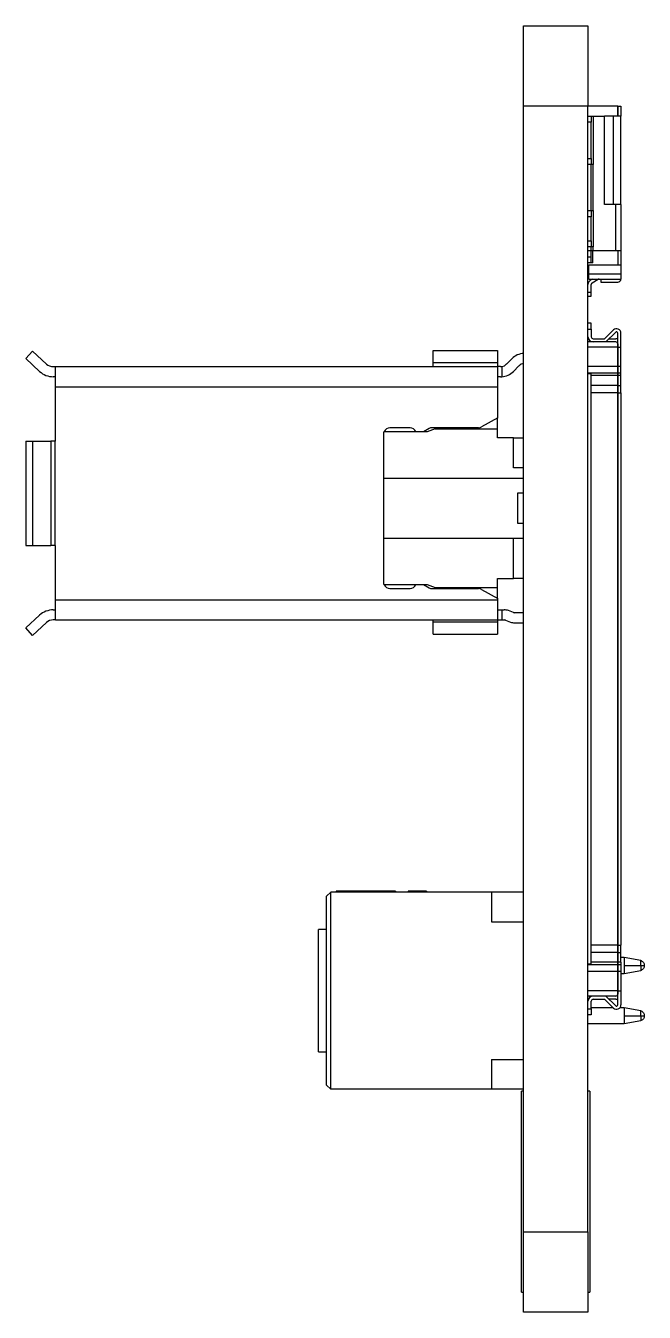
# Model space of a CAD drawing. Header units: millimetres. Extents: x 43 to 185, y 87 to 254.
# Drawn here: x 104.79 to 120.18, y 149.17 to 181.17 of the extents above; entities that cross this region are included whole.
import ezdxf

# ---------------------------------------------------------------- set-up
doc = ezdxf.new("R2010")
doc.units = ezdxf.units.MM

msp = doc.modelspace()

# ---------------------------------------------------------------- linework, layer by layer
at = {"color": 7, "linetype": 'Continuous', "lineweight": 25}
for p, q in [((117.179, 179.168), (117.179, 181.168)), ((117.179, 181.168), (118.779, 181.168)), ((118.779, 181.168), (118.779, 179.168)), ((118.779, 179.168), (117.179, 179.168)), ((117.179, 151.168), (117.179, 179.168)), ((118.779, 151.168), (118.779, 179.168)), ((119.519, 179.168), (118.779, 179.168)), ((118.779, 178.918), (118.859, 178.918)), ((118.859, 178.918), (118.859, 178.768)), ((118.859, 178.918), (118.909, 178.918)), ((118.909, 178.918), (118.909, 177.718)), ((118.909, 178.918), (119.189, 178.918)), ((119.189, 176.718), (119.189, 178.918)), ((119.412, 178.918), (119.189, 178.918)), ((119.412, 176.718), (119.412, 178.918)), ((119.599, 178.918), (119.412, 178.918)), ((119.519, 179.168), (119.519, 178.918)), ((119.519, 179.168), (119.599, 179.168)), ((119.519, 178.918), (119.519, 179.168)), ((119.599, 179.168), (119.599, 178.918)), ((119.599, 176.718), (119.599, 178.918)), ((118.859, 178.768), (118.779, 178.768)), ((118.859, 177.868), (118.859, 178.768)), ((118.779, 177.868), (118.859, 177.868)), ((118.859, 177.718), (118.779, 177.718)), ((118.859, 177.868), (118.859, 177.718)), ((118.859, 176.568), (118.859, 177.718)), ((118.909, 177.718), (118.859, 177.718)), ((118.909, 176.568), (118.909, 177.718)), ((119.412, 176.718), (119.189, 176.718)), ((119.469, 176.718), (119.304, 176.718)), ((119.304, 176.718), (119.304, 176.718)), ((119.599, 176.718), (119.412, 176.718)), ((119.469, 175.568), (119.469, 176.718)), ((119.519, 176.718), (119.469, 176.718)), ((119.469, 176.718), (119.469, 176.718)), ((119.519, 176.718), (119.519, 176.718)), ((119.599, 176.718), (119.599, 175.568)), ((119.599, 176.718), (119.599, 176.718)), ((118.779, 176.568), (118.859, 176.568)), ((118.859, 176.418), (118.779, 176.418)), ((118.859, 176.568), (118.859, 176.418)), ((118.859, 176.568), (118.909, 176.568)), ((118.859, 175.818), (118.859, 176.418)), ((118.909, 176.568), (118.909, 175.668)), ((118.779, 175.818), (118.859, 175.818)), ((118.859, 175.818), (118.859, 175.668)), ((118.859, 175.668), (118.779, 175.668)), ((118.859, 175.568), (118.779, 175.568)), ((118.779, 175.418), (118.859, 175.418)), ((118.859, 175.568), (118.859, 175.668)), ((118.909, 175.668), (118.859, 175.668)), ((118.859, 175.418), (118.859, 175.568)), ((118.909, 175.568), (118.859, 175.568)), ((118.859, 175.268), (118.859, 175.418)), ((118.899, 175.268), (118.899, 175.538)), ((118.909, 175.568), (118.909, 175.668)), ((119.469, 175.568), (118.909, 175.568)), ((119.599, 175.568), (119.469, 175.568)), ((119.519, 175.568), (119.519, 175.218)), ((119.599, 175.568), (119.599, 175.218)), ((118.859, 175.268), (118.779, 175.268)), ((118.799, 174.998), (118.799, 175.218)), ((118.799, 175.218), (119.599, 175.218)), ((118.899, 175.268), (118.859, 175.268)), ((119.599, 175.218), (119.599, 174.998)), ((118.799, 174.998), (119.599, 174.998)), ((118.799, 174.868), (118.799, 174.998)), ((118.799, 174.868), (119.599, 174.868)), ((118.89, 174.868), (118.843, 174.839)), ((118.859, 174.538), (118.859, 174.728)), ((118.884, 174.771), (119.034, 174.861)), ((119.099, 174.868), (119.099, 174.788)), ((119.099, 174.788), (119.519, 174.788)), ((119.599, 174.998), (119.599, 174.868)), ((118.779, 174.538), (118.859, 174.538)), ((118.779, 174.438), (118.859, 174.438)), ((118.859, 174.438), (118.859, 174.538)), ((118.859, 173.768), (118.779, 173.768)), ((118.859, 173.618), (118.859, 173.768)), ((118.779, 173.618), (118.859, 173.618)), ((118.859, 173.618), (118.859, 173.433)), ((119.412, 173.601), (119.189, 173.383)), ((119.468, 173.544), (119.222, 173.303)), ((119.519, 173.173), (119.519, 173.523)), ((119.599, 173.173), (119.599, 173.523)), ((118.789, 173.383), (118.779, 173.383)), ((119.469, 173.303), (118.779, 173.303)), ((119.519, 173.173), (118.779, 173.173)), ((118.859, 173.303), (118.859, 173.313)), ((118.909, 173.383), (119.189, 173.383)), ((119.222, 173.303), (118.909, 173.303)), ((119.304, 173.383), (119.469, 173.383)), ((119.519, 173.253), (119.519, 173.173)), ((119.519, 173.173), (119.519, 172.695)), ((119.519, 173.173), (119.599, 173.173)), ((119.519, 172.695), (119.519, 173.173)), ((119.599, 172.695), (119.599, 173.173)), ((104.793, 172.888), (104.963, 173.072)), ((105.14, 172.57), (104.793, 172.888)), ((104.963, 173.072), (105.309, 172.754)), ((114.929, 173.088), (116.529, 173.088)), ((114.929, 172.788), (114.929, 173.088)), ((116.529, 173.088), (116.529, 172.788)), ((116.887, 172.886), (116.754, 172.754)), ((105.478, 172.688), (105.533, 172.688)), ((105.533, 172.188), (105.533, 172.688)), ((105.533, 172.688), (116.533, 172.688)), ((114.929, 172.788), (116.529, 172.788)), ((114.929, 172.688), (114.929, 172.788)), ((116.529, 172.788), (116.529, 172.688)), ((116.533, 172.188), (116.533, 172.688)), ((116.606, 172.688), (116.533, 172.688)), ((116.633, 172.69), (116.633, 172.439)), ((116.924, 172.57), (117.063, 172.709)), ((119.519, 172.695), (118.779, 172.695)), ((119.519, 172.527), (118.779, 172.527)), ((118.859, 172.511), (118.779, 172.511)), ((118.859, 157.824), (118.859, 172.511)), ((119.519, 172.695), (119.519, 172.527)), ((119.599, 172.695), (119.519, 172.695)), ((119.519, 172.527), (119.519, 172.695)), ((119.519, 172.527), (119.519, 172.464)), ((119.599, 172.527), (119.519, 172.527)), ((119.519, 172.464), (119.519, 172.527)), ((119.599, 172.527), (119.599, 172.695)), ((119.599, 172.464), (119.599, 172.527)), ((105.533, 172.438), (105.478, 172.438)), ((105.533, 170.838), (105.533, 172.188)), ((105.533, 172.188), (116.533, 172.188)), ((116.606, 172.438), (116.533, 172.438)), ((116.533, 171.418), (116.533, 172.188)), ((119.519, 172.464), (118.859, 172.464)), ((119.519, 172.222), (118.859, 172.222)), ((119.519, 172.464), (119.519, 172.222)), ((119.599, 172.464), (119.519, 172.464)), ((119.519, 172.222), (119.519, 172.464)), ((119.519, 172.222), (119.519, 172.035)), ((119.519, 172.222), (119.599, 172.222)), ((119.519, 172.035), (119.519, 172.222)), ((119.599, 172.222), (119.599, 172.464)), ((119.599, 172.035), (119.599, 172.222)), ((119.519, 172.035), (118.859, 172.035)), ((119.519, 172.035), (119.519, 158.301)), ((119.519, 172.035), (119.599, 172.035)), ((119.519, 158.301), (119.519, 172.035)), ((119.599, 172.035), (119.599, 158.301)), ((116.533, 171.418), (116.134, 171.188)), ((116.529, 171.143), (116.529, 171.416)), ((113.699, 169.918), (113.699, 171.068)), ((114.779, 171.068), (113.699, 171.068)), ((114.353, 171.168), (113.853, 171.168)), ((114.83, 171.148), (114.69, 171.068)), ((114.979, 171.143), (114.779, 171.068)), ((116.059, 171.168), (114.904, 171.168)), ((114.979, 171.143), (116.529, 171.143)), ((116.529, 170.918), (116.529, 171.143)), ((116.929, 170.918), (116.529, 170.918)), ((116.929, 170.168), (116.929, 170.918)), ((116.929, 170.918), (117.179, 170.918)), ((104.793, 170.838), (104.793, 168.238)), ((104.793, 170.838), (104.963, 170.838)), ((104.963, 170.838), (104.963, 168.238)), ((104.963, 170.838), (105.415, 170.838)), ((105.415, 170.838), (105.415, 168.238)), ((105.516, 170.838), (105.415, 170.838)), ((105.516, 170.838), (105.516, 168.238)), ((105.516, 170.838), (105.533, 170.838)), ((117.179, 170.168), (116.929, 170.168)), ((113.699, 169.918), (117.179, 169.918)), ((113.699, 168.418), (113.699, 169.918)), ((117.029, 169.543), (117.029, 168.793)), ((117.179, 169.543), (117.029, 169.543)), ((117.029, 168.793), (117.179, 168.793)), ((113.699, 167.268), (113.699, 168.418)), ((113.699, 168.418), (116.929, 168.418)), ((116.929, 167.418), (116.929, 168.418)), ((116.929, 168.418), (117.179, 168.418)), ((104.793, 168.238), (104.963, 168.238)), ((104.963, 168.238), (105.415, 168.238)), ((105.516, 168.238), (105.415, 168.238)), ((105.516, 168.238), (105.533, 168.238)), ((105.533, 166.888), (105.533, 168.238)), ((116.529, 167.193), (116.529, 167.418)), ((116.529, 167.418), (116.929, 167.418)), ((117.179, 167.418), (116.929, 167.418)), ((113.699, 167.268), (114.779, 167.268)), ((113.853, 167.168), (114.353, 167.168)), ((114.69, 167.268), (114.83, 167.188)), ((114.779, 167.268), (114.979, 167.193)), ((114.904, 167.168), (116.059, 167.168)), ((114.979, 167.193), (116.529, 167.193)), ((116.134, 167.148), (116.533, 166.918)), ((116.529, 166.92), (116.529, 167.193)), ((105.533, 166.888), (116.533, 166.888)), ((105.533, 166.388), (105.533, 166.888)), ((116.533, 166.888), (116.533, 166.918)), ((116.533, 166.388), (116.533, 166.888)), ((104.793, 166.188), (105.14, 166.506)), ((105.478, 166.638), (105.533, 166.638)), ((116.533, 166.638), (116.633, 166.638)), ((116.633, 166.638), (116.633, 166.388)), ((116.633, 166.638), (116.694, 166.638)), ((116.924, 166.574), (116.8, 166.619)), ((117.179, 166.568), (116.958, 166.568)), ((104.963, 166.004), (104.793, 166.188)), ((105.309, 166.322), (104.963, 166.004)), ((105.533, 166.388), (105.478, 166.388)), ((105.533, 166.388), (116.533, 166.388)), ((114.929, 166.338), (114.929, 166.388)), ((114.929, 166.338), (116.529, 166.338)), ((114.929, 166.038), (114.929, 166.338)), ((116.529, 166.388), (116.529, 166.338)), ((116.529, 166.338), (116.529, 166.038)), ((116.533, 166.388), (116.633, 166.388)), ((116.633, 166.388), (116.693, 166.388)), ((116.728, 166.382), (116.854, 166.336)), ((116.956, 166.318), (117.179, 166.318)), ((114.929, 166.038), (116.529, 166.038)), ((112.279, 159.518), (112.379, 159.618)), ((112.279, 154.818), (112.279, 159.518)), ((112.379, 154.718), (112.379, 159.618)), ((116.379, 159.618), (112.379, 159.618)), ((112.513, 159.638), (112.513, 159.618)), ((112.813, 159.638), (112.513, 159.638)), ((112.513, 159.618), (112.513, 159.623)), ((112.513, 159.623), (112.813, 159.623)), ((112.813, 159.638), (112.813, 159.618)), ((113.993, 159.638), (112.813, 159.638)), ((112.813, 159.618), (112.813, 159.623)), ((112.813, 159.623), (113.993, 159.623)), ((113.993, 159.638), (113.993, 159.618)), ((113.993, 159.618), (113.993, 159.623)), ((114.303, 159.638), (114.303, 159.618)), ((114.603, 159.638), (114.303, 159.638)), ((114.303, 159.618), (114.303, 159.623)), ((114.303, 159.623), (114.603, 159.623)), ((114.603, 159.638), (114.603, 159.618)), ((114.763, 159.638), (114.603, 159.638)), ((114.603, 159.618), (114.603, 159.623)), ((114.603, 159.623), (114.763, 159.623)), ((114.763, 159.638), (114.763, 159.618)), ((114.763, 159.618), (114.763, 159.623)), ((116.379, 159.618), (116.379, 158.883)), ((117.179, 159.618), (116.379, 159.618)), ((116.379, 158.883), (117.179, 158.883)), ((112.279, 158.69), (112.079, 158.69)), ((112.079, 155.646), (112.079, 158.69)), ((119.519, 158.301), (118.859, 158.301)), ((119.519, 158.114), (118.859, 158.114)), ((119.519, 158.301), (119.519, 158.114)), ((119.519, 158.301), (119.599, 158.301)), ((119.519, 158.114), (119.519, 158.301)), ((119.519, 158.114), (119.519, 157.872)), ((119.519, 158.114), (119.599, 158.114)), ((119.519, 157.872), (119.519, 158.114)), ((119.599, 158.114), (119.599, 158.301)), ((119.599, 157.872), (119.599, 158.114)), ((118.859, 157.824), (118.779, 157.824)), ((119.519, 157.809), (118.779, 157.809)), ((119.519, 157.872), (118.859, 157.872)), ((119.519, 157.872), (119.519, 157.809)), ((119.599, 157.872), (119.519, 157.872)), ((119.519, 157.809), (119.519, 157.872)), ((119.519, 157.809), (119.519, 157.641)), ((119.599, 157.809), (119.519, 157.809)), ((119.519, 157.641), (119.519, 157.809)), ((119.679, 157.988), (119.599, 157.988)), ((119.599, 157.872), (119.599, 157.809)), ((119.599, 157.809), (119.599, 157.641)), ((120.097, 157.914), (119.679, 157.988)), ((119.679, 157.988), (119.679, 157.793)), ((119.679, 157.793), (120.097, 157.793)), ((119.679, 157.793), (119.679, 157.598)), ((120.097, 157.793), (120.097, 157.914)), ((120.097, 157.793), (120.097, 157.672)), ((120.175, 157.793), (120.179, 157.793)), ((120.179, 157.793), (120.179, 157.797)), ((120.179, 157.793), (120.179, 157.789)), ((119.519, 157.641), (118.779, 157.641)), ((119.519, 157.641), (119.519, 157.163)), ((119.599, 157.641), (119.519, 157.641)), ((119.519, 157.163), (119.519, 157.641)), ((119.599, 157.641), (119.599, 157.163)), ((119.599, 157.598), (119.679, 157.598)), ((119.679, 157.598), (120.097, 157.672)), ((119.519, 157.163), (118.779, 157.163)), ((119.519, 157.163), (119.519, 157.083)), ((119.519, 157.163), (119.599, 157.163)), ((119.519, 156.813), (119.519, 157.163)), ((119.599, 157.163), (119.599, 156.813)), ((119.469, 157.033), (118.779, 157.033)), ((118.789, 156.953), (118.779, 156.953)), ((118.859, 157.023), (118.859, 157.033)), ((118.859, 156.718), (118.859, 156.903)), ((119.222, 157.033), (118.909, 157.033)), ((118.909, 156.953), (119.189, 156.953)), ((119.412, 156.734), (119.189, 156.953)), ((119.222, 157.033), (119.468, 156.791)), ((119.469, 156.953), (119.304, 156.953)), ((118.779, 156.718), (118.859, 156.718)), ((118.859, 156.568), (118.779, 156.568)), ((119.409, 156.738), (118.859, 156.738)), ((118.859, 156.718), (118.859, 156.568)), ((119.679, 156.738), (119.57, 156.738)), ((120.097, 156.664), (119.679, 156.738)), ((119.679, 156.738), (119.679, 156.543)), ((119.679, 156.543), (120.097, 156.543)), ((119.679, 156.543), (119.679, 156.348)), ((120.097, 156.543), (120.097, 156.664)), ((120.097, 156.543), (120.097, 156.422)), ((120.175, 156.543), (120.179, 156.543)), ((120.179, 156.543), (120.179, 156.547)), ((120.179, 156.543), (120.179, 156.539)), ((118.779, 156.348), (119.679, 156.348)), ((119.679, 156.348), (120.097, 156.422)), ((112.079, 155.646), (112.279, 155.646)), ((116.379, 155.453), (117.179, 155.453)), ((116.379, 155.453), (116.379, 154.718)), ((112.279, 154.818), (112.379, 154.718)), ((116.379, 154.718), (112.379, 154.718)), ((117.179, 154.718), (116.379, 154.718)), ((117.179, 154.668), (117.129, 154.668)), ((117.129, 149.668), (117.129, 154.668)), ((118.829, 154.668), (118.779, 154.668)), ((118.829, 154.668), (118.829, 149.668)), ((117.179, 151.168), (118.779, 151.168)), ((117.179, 149.168), (117.179, 151.168)), ((118.779, 151.168), (118.779, 149.168)), ((117.129, 149.668), (117.179, 149.668)), ((118.779, 149.668), (118.829, 149.668)), ((118.779, 149.168), (117.179, 149.168))]:
    msp.add_line(p, q, dxfattribs=at)
at = {"color": 7, "linetype": 'Continuous', "lineweight": 25, "flags": 128}
msp.add_lwpolyline([(118.899, 175.538), (118.901, 175.553), (118.905, 175.568)], dxfattribs=at)
at = {"color": 7, "linetype": 'Continuous', "lineweight": 25}
for centre, radius, start, end in [((118.909, 174.728), 0.13, 120.9638, 180), ((118.909, 174.728), 0.05, 120.9638, 180), ((119.059, 174.818), 0.05, 90, 120.9638), ((119.519, 174.868), 0.08, 270, 0), ((119.489, 173.523), 0.11, 0, 134.3882), ((119.489, 173.523), 0.03, 0, 134.3882), ((118.909, 173.433), 0.13, 180, 270), ((118.909, 173.433), 0.05, 180, 270), ((119.469, 173.253), 0.13, 67.3801, 90), ((119.469, 173.253), 0.05, 0, 90), ((117.205, 172.568), 0.45, 93.2231, 134.9676), ((105.478, 172.938), 0.5, 227.4366, 270), ((105.478, 172.938), 0.25, 227.4366, 270), ((116.606, 172.888), 0.2, 277.9611, 318.0006), ((116.606, 172.888), 0.45, 273.5544, 315), ((117.205, 172.568), 0.2, 97.2676, 134.9677), ((113.853, 171.018), 0.15, 90, 160.5288), ((114.353, 171.018), 0.15, 19.4712, 90), ((114.904, 171.018), 0.15, 90, 119.8865), ((116.059, 171.318), 0.15, 270, 299.9207), ((113.853, 167.318), 0.15, 199.4712, 270), ((114.353, 167.318), 0.15, 270, 340.5288), ((114.904, 167.318), 0.15, 240.1135, 270), ((116.059, 167.018), 0.15, 60.0793, 90), ((105.478, 166.138), 0.5, 90, 132.5634), ((116.694, 166.328), 0.31, 70, 90), ((116.958, 166.668), 0.1, 250, 270), ((105.478, 166.138), 0.25, 90, 132.5634), ((116.693, 166.288), 0.1, 70, 90), ((116.956, 166.618), 0.3, 250, 270), ((118.909, 156.903), 0.13, 90, 180), ((118.909, 156.903), 0.05, 90, 180), ((119.489, 156.813), 0.11, 225.6118, 0), ((119.489, 156.813), 0.03, 225.6118, 0), ((119.469, 157.083), 0.05, 270, 0), ((119.469, 157.083), 0.13, 270, 292.6199)]:
    msp.add_arc(centre, radius, start, end, dxfattribs=at)
for points, knots in [([(116.606, 172.688), (116.611, 172.688), (116.62, 172.688), (116.629, 172.689), (116.633, 172.69)], [0, 0, 0, 0, 0.559636, 1, 1, 1, 1]), ([(116.606, 172.438), (116.611, 172.438), (116.62, 172.438), (116.629, 172.439), (116.633, 172.439)], [0, 0, 0, 0, 0.559693, 1, 1, 1, 1]), ([(120.157, 157.868), (120.149, 157.878), (120.132, 157.898), (120.109, 157.909), (120.097, 157.914)], [0, 0, 0, 0, 0.511992, 1, 1, 1, 1]), ([(120.097, 157.793), (120.111, 157.793), (120.134, 157.793), (120.159, 157.793), (120.176, 157.793), (120.178, 157.793), (120.179, 157.793)], [0, 0, 0, 0, 0.302236, 0.49998, 0.749989, 1, 1, 1, 1]), ([(120.157, 157.868), (120.164, 157.857), (120.177, 157.834), (120.179, 157.808), (120.179, 157.796)], [0, 0, 0, 0, 0.511484, 1, 1, 1, 1]), ([(120.179, 157.79), (120.179, 157.777), (120.177, 157.752), (120.164, 157.729), (120.157, 157.718)], [0, 0, 0, 0, 0.488516, 1, 1, 1, 1]), ([(120.097, 157.672), (120.109, 157.677), (120.132, 157.688), (120.149, 157.708), (120.157, 157.718)], [0, 0, 0, 0, 0.488008, 1, 1, 1, 1]), ([(120.157, 156.618), (120.149, 156.628), (120.132, 156.648), (120.109, 156.659), (120.097, 156.664)], [0, 0, 0, 0, 0.511992, 1, 1, 1, 1]), ([(120.097, 156.543), (120.111, 156.543), (120.134, 156.543), (120.159, 156.543), (120.176, 156.543), (120.178, 156.543), (120.179, 156.543)], [0, 0, 0, 0, 0.302236, 0.49998, 0.749989, 1, 1, 1, 1]), ([(120.157, 156.618), (120.164, 156.607), (120.177, 156.584), (120.179, 156.558), (120.179, 156.546)], [0, 0, 0, 0, 0.511484, 1, 1, 1, 1]), ([(120.179, 156.54), (120.179, 156.527), (120.177, 156.502), (120.164, 156.479), (120.157, 156.468)], [0, 0, 0, 0, 0.488516, 1, 1, 1, 1]), ([(120.097, 156.422), (120.109, 156.427), (120.132, 156.438), (120.149, 156.458), (120.157, 156.468)], [0, 0, 0, 0, 0.488008, 1, 1, 1, 1])]:
    msp.add_open_spline(points, degree=3, knots=knots, dxfattribs=at)

doc.saveas('drawing.dxf')
